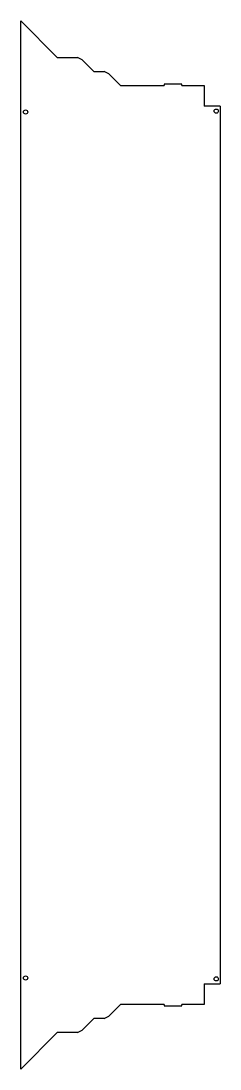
# Model space of a CAD drawing. Header units: millimetres. Extents: x 36 to 206, y -338 to 554.
import ezdxf

# ---------------------------------------------------------------- set-up
doc = ezdxf.new("R2010")
doc.units = ezdxf.units.MM

msp = doc.modelspace()

# ---------------------------------------------------------------- linework, layer by layer
at = {"color": 7, "linetype": 'Continuous', "lineweight": 25}
for p, q in [((35.96, -338.05), (35.96, 553.95)), ((35.96, 553.95), (66.96, 522.95)), ((66.96, 522.95), (84.31, 522.95)), ((88.15, 520.95), (84.31, 522.95)), ((88.15, 520.95), (98.15, 510.95)), ((98.15, 510.95), (107, 510.95)), ((110.85, 508.95), (107, 510.95)), ((110.85, 508.95), (120.85, 498.95)), ((158.2, 500.15), (158.2, 498.95)), ((173.2, 500.15), (158.2, 500.15)), ((173.2, 498.95), (173.2, 500.15)), ((120.85, 498.95), (158.2, 498.95)), ((173.2, 498.95), (192.2, 498.95)), ((192.2, 498.95), (192.2, 481.45)), ((205.85, 481.45), (192.2, 481.45)), ((205.85, 481.45), (205.85, -265.55)), ((192.2, -265.55), (205.85, -265.55)), ((192.2, -265.55), (192.2, -283.05)), ((120.85, -283.05), (110.85, -293.05)), ((158.2, -283.05), (120.85, -283.05)), ((158.2, -283.05), (158.2, -284.25)), ((158.2, -284.25), (173.2, -284.25)), ((192.2, -283.05), (173.2, -283.05)), ((173.2, -284.25), (173.2, -283.05)), ((107, -295.05), (110.85, -293.05)), ((98.15, -295.05), (88.15, -305.05)), ((107, -295.05), (98.15, -295.05)), ((66.96, -307.05), (35.96, -338.05)), ((84.31, -307.05), (66.96, -307.05)), ((84.31, -307.05), (88.15, -305.05))]:
    msp.add_line(p, q, dxfattribs=at)
for centre in [(39.96, 476.45), (202.55, 477.2), (39.96, -260.55), (202.55, -261.3)]:
    msp.add_circle(centre, 1.8, dxfattribs=at)

doc.saveas('drawing.dxf')
